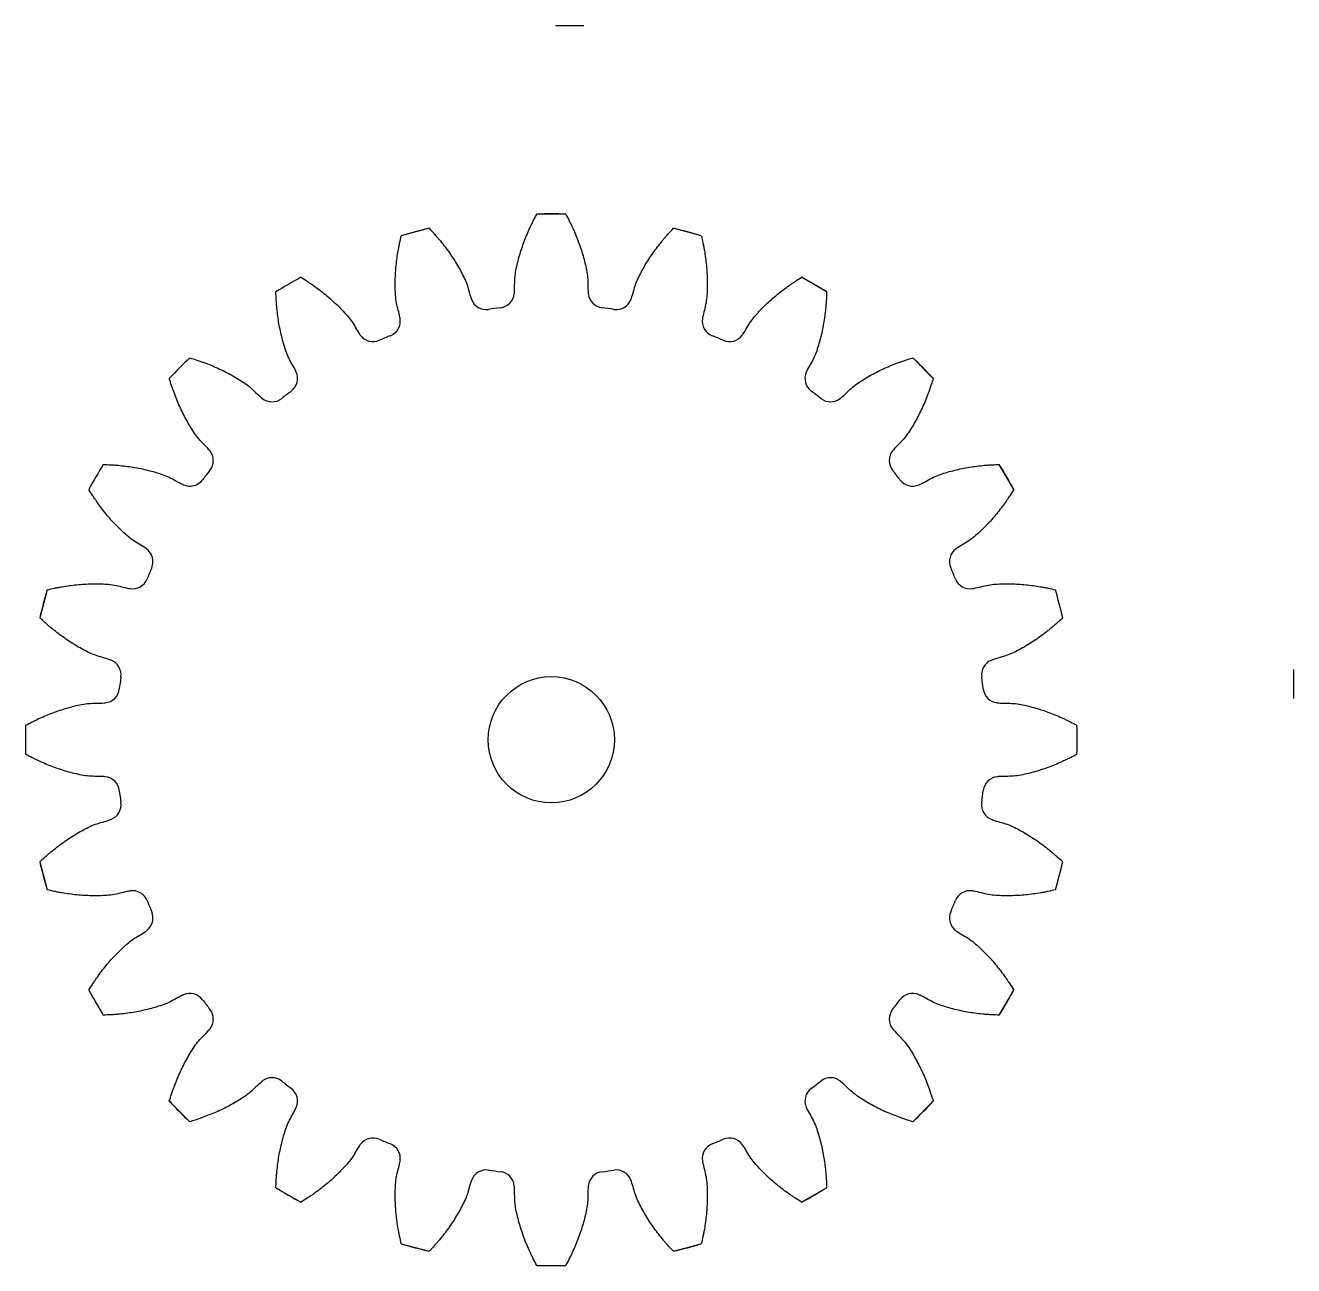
# Model space of a CAD drawing. Header units: inches. Extents: x 0.9 to 97.5, y -1.2 to 16.7.
# Drawn here: x 4.814 to 7.427, y 2.618 to 5.173 of the extents above; entities that cross this region are included whole.
import ezdxf

# ---------------------------------------------------------------- set-up
doc = ezdxf.new("R2010")
doc.units = ezdxf.units.IN
doc.header["$MEASUREMENT"] = 0

msp = doc.modelspace()

# ---------------------------------------------------------------- linework, layer by layer
at = {"color": 7, "linetype": 'Continuous'}
for p, q in [((5.9275, 4.784), (5.8679, 4.784)), ((5.6462, 4.7548), (5.5886, 4.7394)), ((6.2067, 4.7394), (6.1492, 4.7548)), ((6.4649, 4.624), (6.4133, 4.6538)), ((6.6845, 4.4457), (6.6423, 4.4879)), ((6.8504, 4.2167), (6.8206, 4.2683)), ((4.8594, 4.0101), (4.8439, 3.9525)), ((4.8147, 3.7309), (4.8147, 3.6712)), ((4.8439, 3.4496), (4.8594, 3.392)), ((4.9449, 3.1854), (4.9747, 3.1338)), ((6.8206, 3.1338), (6.8504, 3.1854)), ((5.1108, 2.9564), (5.153, 2.9142)), ((6.6423, 2.9142), (6.6845, 2.9564)), ((5.3304, 2.7781), (5.382, 2.7483)), ((6.4133, 2.7483), (6.4649, 2.7781)), ((5.5886, 2.6627), (5.6462, 2.6473)), ((6.1492, 2.6473), (6.2067, 2.6627)), ((5.8679, 2.6181), (5.9275, 2.6181))]:
    msp.add_line(p, q, dxfattribs=at)
msp.add_circle((5.8977, 3.7011), 0.13)
for centre, radius, start, end in [((5.9355, 6.1725), 1, 268.3145, 271.6855), ((5.8977, 3.7011), 1.0833, 88.4232, 91.5768), ((5.8977, 3.7011), 1.0833, 103.4232, 106.5768), ((5.8977, 3.7011), 1.0833, 73.4232, 76.5768), ((5.8977, 3.7011), 1.0833, 118.4232, 121.5768), ((5.8977, 3.7011), 1.0833, 58.4232, 61.5768), ((5.7638, 4.6199), 0.0325, 200.8343, 278.2887), ((5.7892, 4.6232), 0.0325, 276.7113, 354.1657), ((6.0062, 4.6232), 0.0325, 185.8343, 263.2887), ((6.0315, 4.6199), 0.0325, 261.7113, 339.1657), ((5.8977, 3.7011), 0.896, 96.7113, 98.2887), ((5.8977, 3.7011), 0.896, 81.7113, 83.2887), ((5.5542, 4.5637), 0.0325, 291.7113, 9.1657), ((6.2412, 4.5637), 0.0325, 170.8343, 248.2887), ((5.5306, 4.5539), 0.0325, 215.8343, 293.2887), ((5.8977, 3.7011), 0.896, 111.7113, 113.2887), ((5.8977, 3.7011), 0.896, 66.7113, 68.2887), ((6.2648, 4.5539), 0.0325, 246.7113, 324.1657), ((5.8977, 3.7011), 1.0833, 133.4232, 136.5768), ((5.8977, 3.7011), 1.0833, 43.4232, 46.5768), ((5.3426, 4.4454), 0.0325, 306.7113, 24.1657), ((6.4527, 4.4454), 0.0325, 155.8343, 233.2887), ((5.8977, 3.7011), 0.896, 126.7113, 128.2887), ((5.8977, 3.7011), 0.896, 51.7113, 53.2887), ((5.3223, 4.4298), 0.0325, 230.8343, 308.2887), ((6.473, 4.4298), 0.0325, 231.7113, 309.1657), ((5.1689, 4.2764), 0.0325, 321.7113, 39.1657), ((6.6264, 4.2764), 0.0325, 140.8343, 218.2887), ((5.8977, 3.7011), 1.0833, 148.4232, 151.5768), ((5.8977, 3.7011), 1.0833, 28.4232, 31.5768), ((5.1533, 4.2561), 0.0325, 245.8343, 323.2887), ((5.8977, 3.7011), 0.896, 141.7113, 143.2887), ((5.8977, 3.7011), 0.896, 36.7113, 38.2887), ((6.642, 4.2561), 0.0325, 216.7113, 294.1657), ((5.0448, 4.0681), 0.0325, 336.7113, 54.1657), ((6.7505, 4.0681), 0.0325, 125.8343, 203.2887), ((5.8977, 3.7011), 0.896, 156.7113, 158.2887), ((5.8977, 3.7011), 0.896, 21.7113, 23.2887), ((5.035, 4.0445), 0.0325, 260.8343, 338.2887), ((6.7603, 4.0445), 0.0325, 201.7113, 279.1657), ((5.8977, 3.7011), 1.0833, 163.4232, 166.5768), ((5.8977, 3.7011), 1.0833, 13.4232, 16.5768), ((4.9789, 3.8349), 0.0325, 351.7113, 69.1657), ((6.8165, 3.8349), 0.0325, 110.8343, 188.2887), ((8.5098, 3.8159), 1.0833, 178.4232, 181.5768), ((5.8977, 3.7011), 0.896, 171.7113, 173.2887), ((5.8977, 3.7011), 0.896, 6.7113, 8.2887), ((4.9755, 3.8096), 0.0325, 275.8343, 353.2887), ((6.8198, 3.8096), 0.0325, 186.7113, 264.1657), ((5.8977, 3.7011), 1.0833, 178.4232, 181.5768), ((5.8977, 3.7011), 1.0833, 358.4232, 1.5768), ((4.9755, 3.5925), 0.0325, 6.7113, 84.1657), ((6.8198, 3.5925), 0.0325, 95.8343, 173.2887), ((5.8977, 3.7011), 0.896, 186.7113, 188.2887), ((5.8977, 3.7011), 0.896, 351.7113, 353.2887), ((4.9789, 3.5672), 0.0325, 290.8343, 8.2887), ((6.8165, 3.5672), 0.0325, 171.7113, 249.1657), ((5.8977, 3.7011), 1.0833, 193.4232, 196.5768), ((5.8977, 3.7011), 1.0833, 343.4232, 346.5768), ((5.035, 3.3576), 0.0325, 21.7113, 99.1657), ((6.7603, 3.3576), 0.0325, 80.8343, 158.2887), ((5.0448, 3.334), 0.0325, 305.8343, 23.2887), ((5.8977, 3.7011), 0.896, 201.7113, 203.2887), ((6.7505, 3.334), 0.0325, 156.7113, 234.1657), ((5.8977, 3.7011), 0.896, 336.7113, 338.2887), ((5.8977, 3.7011), 1.0833, 208.4232, 211.5768), ((5.1533, 3.146), 0.0325, 36.7113, 114.1657), ((5.8977, 3.7011), 0.896, 216.7113, 218.2887), ((5.8977, 3.7011), 0.896, 321.7113, 323.2887), ((6.642, 3.146), 0.0325, 65.8343, 143.2887), ((5.8977, 3.7011), 1.0833, 328.4232, 331.5768), ((5.1689, 3.1257), 0.0325, 320.8343, 38.2887), ((6.6264, 3.1257), 0.0325, 141.7113, 219.1657), ((5.3223, 2.9723), 0.0325, 51.7113, 129.1657), ((6.473, 2.9723), 0.0325, 50.8343, 128.2887), ((5.8977, 3.7011), 0.896, 231.7113, 233.2887), ((5.3426, 2.9567), 0.0325, 335.8343, 53.2887), ((6.4527, 2.9567), 0.0325, 126.7113, 204.1657), ((5.8977, 3.7011), 0.896, 306.7113, 308.2887), ((5.8977, 3.7011), 1.0833, 223.4232, 226.5768), ((5.8977, 3.7011), 1.0833, 313.4232, 316.5768), ((5.5306, 2.8482), 0.0325, 66.7113, 144.1657), ((5.8977, 3.7011), 0.896, 246.7113, 248.2887), ((5.8977, 3.7011), 0.896, 291.7113, 293.2887), ((6.2648, 2.8482), 0.0325, 35.8343, 113.2887), ((5.5542, 2.8384), 0.0325, 350.8343, 68.2887), ((6.2412, 2.8384), 0.0325, 111.7113, 189.1657), ((5.7638, 2.7823), 0.0325, 81.7113, 159.1657), ((5.8977, 3.7011), 0.896, 261.7113, 263.2887), ((5.7892, 2.7789), 0.0325, 5.8343, 83.2887), ((6.0062, 2.7789), 0.0325, 96.7113, 174.1657), ((5.8977, 3.7011), 0.896, 276.7113, 278.2887), ((6.0315, 2.7823), 0.0325, 20.8343, 98.2887), ((5.8977, 3.7011), 1.0833, 238.4232, 241.5768), ((5.8977, 3.7011), 1.0833, 298.4232, 301.5768), ((5.8977, 3.7011), 1.0833, 253.4232, 256.5768), ((5.8977, 3.7011), 1.0833, 283.4232, 286.5768), ((5.8977, 3.7011), 1.0833, 268.4232, 271.5768)]:
    msp.add_arc(centre, radius, start, end, dxfattribs=at)
for points, start_tangent, end_tangent in [([(5.8571, 4.7628), (5.8607, 4.7703), (5.8679, 4.784)], (0.005162, 0.010719), (0.005625, 0.010483)), ([(5.9275, 4.784), (5.9346, 4.7703), (5.9383, 4.7628)], (0.005625, -0.010483), (0.005162, -0.010719)), ([(5.6462, 4.7548), (5.6566, 4.7434), (5.6621, 4.7371)], (0.008146, -0.00867), (0.00776, -0.009018)), ([(5.8215, 4.6199), (5.8217, 4.6223), (5.8222, 4.6377), (5.8228, 4.6532), (5.8249, 4.6685), (5.8283, 4.6836), (5.8322, 4.6985), (5.8368, 4.7133), (5.842, 4.7278), (5.8477, 4.7422), (5.854, 4.7563), (5.8571, 4.7628)], (0.007554, 0.07393), (0.03225, 0.066972)), ([(5.9383, 4.7628), (5.9413, 4.7563), (5.9476, 4.7422), (5.9533, 4.7278), (5.9585, 4.7133), (5.9631, 4.6985), (5.9671, 4.6836), (5.9704, 4.6685), (5.9726, 4.6532), (5.9731, 4.6377), (5.9736, 4.6223), (5.9738, 4.6199)], (0.03225, -0.066972), (0.007554, -0.07393)), ([(6.1332, 4.7371), (6.1387, 4.7434), (6.1492, 4.7548)], (0.00776, 0.009018), (0.008146, 0.00867)), ([(5.5837, 4.7161), (5.5853, 4.7243), (5.5886, 4.7394)], (0.002211, 0.011689), (0.00272, 0.011581)), ([(5.6621, 4.7371), (5.6667, 4.7317), (5.6764, 4.7196), (5.6857, 4.7073), (5.6945, 4.6945), (5.7027, 4.6815), (5.7104, 4.668), (5.7175, 4.6543), (5.7236, 4.6401), (5.7281, 4.6253), (5.7326, 4.6105), (5.7334, 4.6083)], (0.048484, -0.056343), (0.026431, -0.069455)), ([(6.0619, 4.6083), (6.0627, 4.6105), (6.0672, 4.6253), (6.0718, 4.6401), (6.0778, 4.6543), (6.0849, 4.668), (6.0926, 4.6815), (6.1009, 4.6945), (6.1096, 4.7073), (6.1189, 4.7196), (6.1286, 4.7317), (6.1332, 4.7371)], (0.026431, 0.069455), (0.048484, 0.056343)), ([(6.2067, 4.7394), (6.2101, 4.7243), (6.2117, 4.7161)], (0.00272, -0.011581), (0.002211, -0.011689)), ([(5.5863, 4.5689), (5.5859, 4.5712), (5.5824, 4.5863), (5.5789, 4.6013), (5.577, 4.6167), (5.5763, 4.6321), (5.5763, 4.6476), (5.5769, 4.663), (5.5781, 4.6784), (5.58, 4.6938), (5.5824, 4.7091), (5.5837, 4.7161)], (-0.011838, 0.073366), (0.013817, 0.073036)), ([(6.2117, 4.7161), (6.213, 4.7091), (6.2154, 4.6938), (6.2172, 4.6784), (6.2184, 4.663), (6.219, 4.6476), (6.219, 4.6321), (6.2183, 4.6167), (6.2164, 4.6013), (6.213, 4.5863), (6.2095, 4.5712), (6.2091, 4.5689)], (0.013817, -0.073036), (-0.011838, -0.073366)), ([(5.382, 4.6538), (5.3951, 4.6455), (5.402, 4.6408)], (0.010112, -0.006266), (0.009829, -0.006702)), ([(6.3934, 4.6408), (6.4003, 4.6455), (6.4133, 4.6538)], (0.009829, 0.006702), (0.010112, 0.006266)), ([(5.402, 4.6408), (5.4078, 4.6368), (5.4203, 4.6277), (5.4325, 4.6181), (5.4443, 4.6081), (5.4556, 4.5976), (5.4665, 4.5866), (5.477, 4.5752), (5.4865, 4.5631), (5.4947, 4.5499), (5.5028, 4.5368), (5.5042, 4.5349)], (0.061415, -0.041874), (0.043507, -0.060248)), ([(6.2911, 4.5349), (6.2925, 4.5368), (6.3007, 4.5499), (6.3089, 4.5631), (6.3184, 4.5752), (6.3288, 4.5866), (6.3397, 4.5976), (6.3511, 4.6081), (6.3629, 4.6181), (6.375, 4.6277), (6.3875, 4.6368), (6.3934, 4.6408)], (0.043507, 0.060248), (0.061415, 0.041874)), ([(5.3316, 4.6002), (5.3311, 4.6085), (5.3304, 4.624)], (-0.000889, 0.011863), (-0.00037, 0.011891)), ([(5.3723, 4.4587), (5.3713, 4.4609), (5.364, 4.4745), (5.3568, 4.4882), (5.351, 4.5025), (5.3463, 4.5172), (5.3423, 4.5322), (5.3389, 4.5472), (5.3361, 4.5624), (5.3339, 4.5777), (5.3322, 4.5931), (5.3316, 4.6002)], (-0.030423, 0.067802), (-0.005557, 0.074124)), ([(6.4637, 4.6002), (6.4631, 4.5931), (6.4615, 4.5777), (6.4593, 4.5624), (6.4565, 4.5472), (6.4531, 4.5322), (6.449, 4.5172), (6.4444, 4.5025), (6.4386, 4.4882), (6.4313, 4.4745), (6.4241, 4.4609), (6.4231, 4.4587)], (-0.005557, -0.074124), (-0.030423, -0.067802)), ([(6.4649, 4.624), (6.4643, 4.6085), (6.4637, 4.6002)], (-0.00037, -0.011891), (-0.000889, -0.011863)), ([(5.153, 4.4879), (5.1677, 4.4832), (5.1756, 4.4805)], (0.01139, -0.003435), (0.011229, -0.00393)), ([(5.1756, 4.4805), (5.1823, 4.4781), (5.1968, 4.4726), (5.211, 4.4665), (5.2249, 4.4598), (5.2386, 4.4526), (5.252, 4.4449), (5.265, 4.4366), (5.2774, 4.4273), (5.2887, 4.4167), (5.3, 4.4062), (5.3018, 4.4046)], (0.07016, -0.024552), (0.057618, -0.046935)), ([(6.4935, 4.4046), (6.4954, 4.4062), (6.5067, 4.4167), (6.518, 4.4273), (6.5303, 4.4366), (6.5433, 4.4449), (6.5567, 4.4526), (6.5704, 4.4598), (6.5844, 4.4665), (6.5986, 4.4726), (6.613, 4.4781), (6.6197, 4.4805)], (0.057618, 0.046935), (0.07016, 0.024552)), ([(6.6197, 4.4805), (6.6276, 4.4832), (6.6423, 4.4879)], (0.011229, 0.00393), (0.01139, 0.003435)), ([(5.1182, 4.4231), (5.1155, 4.431), (5.1108, 4.4457)], (-0.00393, 0.011229), (-0.003435, 0.01139)), ([(6.6845, 4.4457), (6.6798, 4.431), (6.6771, 4.4231)], (-0.003435, -0.01139), (-0.00393, -0.011229)), ([(5.1941, 4.2969), (5.1926, 4.2987), (5.182, 4.31), (5.1715, 4.3213), (5.1622, 4.3337), (5.1539, 4.3467), (5.1461, 4.3601), (5.1389, 4.3738), (5.1323, 4.3877), (5.1262, 4.4019), (5.1206, 4.4164), (5.1182, 4.4231)], (-0.046935, 0.057618), (-0.024552, 0.07016)), ([(6.6771, 4.4231), (6.6747, 4.4164), (6.6692, 4.4019), (6.6631, 4.3877), (6.6564, 4.3738), (6.6492, 4.3601), (6.6415, 4.3467), (6.6332, 4.3337), (6.6239, 4.3213), (6.6133, 4.31), (6.6028, 4.2987), (6.6013, 4.2969)], (-0.024552, -0.07016), (-0.046935, -0.057618)), ([(4.9747, 4.2683), (4.9902, 4.2676), (4.9985, 4.2671)], (0.011891, -0.00037), (0.011863, -0.000889)), ([(4.9985, 4.2671), (5.0056, 4.2665), (5.021, 4.2649), (5.0363, 4.2627), (5.0515, 4.2599), (5.0666, 4.2564), (5.0815, 4.2524), (5.0962, 4.2478), (5.1106, 4.242), (5.1242, 4.2347), (5.1379, 4.2274), (5.14, 4.2264)], (0.074124, -0.005557), (0.067802, -0.030423)), ([(6.6553, 4.2264), (6.6575, 4.2274), (6.6711, 4.2347), (6.6848, 4.242), (6.6991, 4.2478), (6.7138, 4.2524), (6.7288, 4.2564), (6.7439, 4.2599), (6.7591, 4.2627), (6.7744, 4.2649), (6.7897, 4.2665), (6.7968, 4.2671)], (0.067802, 0.030423), (0.074124, 0.005557)), ([(6.7968, 4.2671), (6.8052, 4.2676), (6.8206, 4.2683)], (0.011863, 0.000889), (0.011891, 0.00037)), ([(4.9579, 4.1967), (4.9532, 4.2037), (4.9449, 4.2167)], (-0.006702, 0.009829), (-0.006266, 0.010112)), ([(6.8504, 4.2167), (6.8421, 4.2037), (6.8375, 4.1967)], (-0.006266, -0.010112), (-0.006702, -0.009829)), ([(5.0638, 4.0945), (5.0619, 4.0959), (5.0488, 4.1041), (5.0357, 4.1122), (5.0235, 4.1218), (5.0121, 4.1322), (5.0011, 4.1431), (4.9906, 4.1545), (4.9806, 4.1662), (4.971, 4.1784), (4.9619, 4.1909), (4.9579, 4.1967)], (-0.060248, 0.043507), (-0.041874, 0.061415)), ([(6.8375, 4.1967), (6.8334, 4.1909), (6.8243, 4.1784), (6.8147, 4.1662), (6.8047, 4.1545), (6.7942, 4.1431), (6.7832, 4.1322), (6.7718, 4.1218), (6.7597, 4.1122), (6.7466, 4.1041), (6.7334, 4.0959), (6.7315, 4.0945)], (-0.041874, -0.061415), (-0.060248, -0.043507)), ([(4.8594, 4.0101), (4.8745, 4.0135), (4.8826, 4.0151)], (0.011581, 0.00272), (0.011689, 0.002211)), ([(4.8826, 4.0151), (4.8897, 4.0163), (4.9049, 4.0187), (4.9203, 4.0206), (4.9357, 4.0218), (4.9511, 4.0224), (4.9666, 4.0224), (4.982, 4.0217), (4.9974, 4.0198), (5.0124, 4.0163), (5.0275, 4.0129), (5.0299, 4.0124)], (0.073036, 0.013817), (0.073366, -0.011838)), ([(6.7655, 4.0124), (6.7678, 4.0129), (6.7829, 4.0163), (6.798, 4.0198), (6.8133, 4.0217), (6.8287, 4.0224), (6.8442, 4.0224), (6.8597, 4.0218), (6.8751, 4.0206), (6.8904, 4.0187), (6.9057, 4.0163), (6.9127, 4.0151)], (0.073366, 0.011838), (0.073036, -0.013817)), ([(6.9127, 4.0151), (6.9209, 4.0135), (6.936, 4.0101)], (0.011689, -0.002211), (0.011581, -0.00272)), ([(4.8616, 3.9366), (4.8553, 3.9421), (4.8439, 3.9525)], (-0.009018, 0.00776), (-0.00867, 0.008146)), ([(6.9514, 3.9525), (6.94, 3.9421), (6.9337, 3.9366)], (-0.00867, -0.008146), (-0.009018, -0.00776)), ([(4.9904, 3.8653), (4.9882, 3.8661), (4.9734, 3.8706), (4.9586, 3.8751), (4.9444, 3.8812), (4.9307, 3.8883), (4.9173, 3.896), (4.9042, 3.9043), (4.8915, 3.913), (4.8791, 3.9223), (4.8671, 3.932), (4.8616, 3.9366)], (-0.069455, 0.026431), (-0.056343, 0.048484)), ([(6.9337, 3.9366), (6.9283, 3.932), (6.9163, 3.9223), (6.9039, 3.913), (6.8911, 3.9043), (6.8781, 3.896), (6.8647, 3.8883), (6.8509, 3.8812), (6.8367, 3.8751), (6.8219, 3.8706), (6.8072, 3.8661), (6.8049, 3.8653)], (-0.056343, -0.048484), (-0.069455, -0.026431)), ([(4.8359, 3.7417), (4.8424, 3.7447), (4.8565, 3.751), (4.8709, 3.7567), (4.8855, 3.7619), (4.9002, 3.7665), (4.9152, 3.7705), (4.9303, 3.7738), (4.9456, 3.7759), (4.961, 3.7765), (4.9765, 3.777), (4.9788, 3.7772)], (0.066972, 0.03225), (0.07393, 0.007554)), ([(6.8165, 3.7772), (6.8189, 3.777), (6.8343, 3.7765), (6.8498, 3.7759), (6.8651, 3.7738), (6.8802, 3.7705), (6.8951, 3.7665), (6.9099, 3.7619), (6.9245, 3.7567), (6.9388, 3.751), (6.9529, 3.7447), (6.9594, 3.7417)], (0.07393, -0.007554), (0.066972, -0.03225)), ([(4.8147, 3.7309), (4.8285, 3.738), (4.8359, 3.7417)], (0.010483, 0.005625), (0.010719, 0.005162)), ([(6.9594, 3.7417), (6.9669, 3.738), (6.9806, 3.7309)], (0.010719, -0.005162), (0.010483, -0.005625)), ([(4.8359, 3.6604), (4.8285, 3.6641), (4.8147, 3.6712)], (-0.010719, 0.005162), (-0.010483, 0.005625)), ([(4.9788, 3.6249), (4.9765, 3.6251), (4.961, 3.6256), (4.9456, 3.6262), (4.9303, 3.6283), (4.9152, 3.6317), (4.9002, 3.6356), (4.8855, 3.6402), (4.8709, 3.6454), (4.8565, 3.6511), (4.8424, 3.6574), (4.8359, 3.6604)], (-0.07393, 0.007554), (-0.066972, 0.03225)), ([(6.9594, 3.6604), (6.9529, 3.6574), (6.9388, 3.6511), (6.9245, 3.6454), (6.9099, 3.6402), (6.8951, 3.6356), (6.8802, 3.6317), (6.8651, 3.6283), (6.8498, 3.6262), (6.8343, 3.6256), (6.8189, 3.6251), (6.8165, 3.6249)], (-0.066972, -0.03225), (-0.07393, -0.007554)), ([(6.9806, 3.6712), (6.9669, 3.6641), (6.9594, 3.6604)], (-0.010483, -0.005625), (-0.010719, -0.005162)), ([(4.8616, 3.4655), (4.8671, 3.4701), (4.8791, 3.4798), (4.8915, 3.4891), (4.9042, 3.4978), (4.9173, 3.5061), (4.9307, 3.5138), (4.9444, 3.5209), (4.9586, 3.527), (4.9734, 3.5315), (4.9882, 3.536), (4.9904, 3.5368)], (0.056343, 0.048484), (0.069455, 0.026431)), ([(6.8049, 3.5368), (6.8072, 3.536), (6.8219, 3.5315), (6.8367, 3.527), (6.8509, 3.5209), (6.8647, 3.5138), (6.8781, 3.5061), (6.8911, 3.4978), (6.9039, 3.4891), (6.9163, 3.4798), (6.9283, 3.4701), (6.9337, 3.4655)], (0.069455, -0.026431), (0.056343, -0.048484)), ([(4.8439, 3.4496), (4.8553, 3.46), (4.8616, 3.4655)], (0.00867, 0.008146), (0.009018, 0.00776)), ([(6.9337, 3.4655), (6.94, 3.46), (6.9514, 3.4496)], (0.009018, -0.00776), (0.00867, -0.008146)), ([(4.8826, 3.387), (4.8745, 3.3886), (4.8594, 3.392)], (-0.011689, 0.002211), (-0.011581, 0.00272)), ([(5.0299, 3.3897), (5.0275, 3.3893), (5.0124, 3.3858), (4.9974, 3.3823), (4.982, 3.3804), (4.9666, 3.3797), (4.9511, 3.3797), (4.9357, 3.3803), (4.9203, 3.3815), (4.9049, 3.3834), (4.8897, 3.3858), (4.8826, 3.387)], (-0.073366, -0.011838), (-0.073036, 0.013817)), ([(6.9127, 3.387), (6.9057, 3.3858), (6.8904, 3.3834), (6.8751, 3.3815), (6.8597, 3.3803), (6.8442, 3.3797), (6.8287, 3.3797), (6.8133, 3.3804), (6.798, 3.3823), (6.7829, 3.3858), (6.7678, 3.3893), (6.7655, 3.3897)], (-0.073036, -0.013817), (-0.073366, 0.011838)), ([(6.936, 3.392), (6.9209, 3.3886), (6.9127, 3.387)], (-0.011581, -0.00272), (-0.011689, -0.002211)), ([(4.9579, 3.2054), (4.9619, 3.2112), (4.971, 3.2237), (4.9806, 3.2359), (4.9906, 3.2476), (5.0011, 3.259), (5.0121, 3.2699), (5.0235, 3.2803), (5.0357, 3.2899), (5.0488, 3.298), (5.0619, 3.3062), (5.0638, 3.3076)], (0.041874, 0.061415), (0.060248, 0.043507)), ([(6.7315, 3.3076), (6.7334, 3.3062), (6.7466, 3.298), (6.7597, 3.2899), (6.7718, 3.2803), (6.7832, 3.2699), (6.7942, 3.259), (6.8047, 3.2476), (6.8147, 3.2359), (6.8243, 3.2237), (6.8334, 3.2112), (6.8375, 3.2054)], (0.060248, -0.043507), (0.041874, -0.061415)), ([(4.9449, 3.1854), (4.9532, 3.1984), (4.9579, 3.2054)], (0.006266, 0.010112), (0.006702, 0.009829)), ([(6.8375, 3.2054), (6.8421, 3.1984), (6.8504, 3.1854)], (0.006702, -0.009829), (0.006266, -0.010112)), ([(5.14, 3.1757), (5.1379, 3.1747), (5.1242, 3.1674), (5.1106, 3.1601), (5.0962, 3.1544), (5.0815, 3.1497), (5.0666, 3.1457), (5.0515, 3.1423), (5.0363, 3.1394), (5.021, 3.1372), (5.0056, 3.1356), (4.9985, 3.135)], (-0.067802, -0.030423), (-0.074124, -0.005557)), ([(6.7968, 3.135), (6.7897, 3.1356), (6.7744, 3.1372), (6.7591, 3.1394), (6.7439, 3.1423), (6.7288, 3.1457), (6.7138, 3.1497), (6.6991, 3.1544), (6.6848, 3.1601), (6.6711, 3.1674), (6.6575, 3.1747), (6.6553, 3.1757)], (-0.074124, 0.005557), (-0.067802, 0.030423)), ([(4.9985, 3.135), (4.9902, 3.1345), (4.9747, 3.1338)], (-0.011863, -0.000889), (-0.011891, -0.00037)), ([(6.8206, 3.1338), (6.8052, 3.1345), (6.7968, 3.135)], (-0.011891, 0.00037), (-0.011863, 0.000889)), ([(5.1182, 2.979), (5.1206, 2.9857), (5.1262, 3.0002), (5.1323, 3.0144), (5.1389, 3.0283), (5.1461, 3.042), (5.1539, 3.0554), (5.1622, 3.0684), (5.1715, 3.0808), (5.182, 3.0921), (5.1926, 3.1034), (5.1941, 3.1052)], (0.024552, 0.07016), (0.046935, 0.057618)), ([(6.6013, 3.1052), (6.6028, 3.1034), (6.6133, 3.0921), (6.6239, 3.0808), (6.6332, 3.0684), (6.6415, 3.0554), (6.6492, 3.042), (6.6564, 3.0283), (6.6631, 3.0144), (6.6692, 3.0002), (6.6747, 2.9857), (6.6771, 2.979)], (0.046935, -0.057618), (0.024552, -0.07016)), ([(5.1108, 2.9564), (5.1155, 2.9711), (5.1182, 2.979)], (0.003435, 0.01139), (0.00393, 0.011229)), ([(5.3018, 2.9975), (5.3, 2.9959), (5.2887, 2.9854), (5.2774, 2.9749), (5.265, 2.9656), (5.252, 2.9572), (5.2386, 2.9495), (5.2249, 2.9423), (5.211, 2.9356), (5.1968, 2.9295), (5.1823, 2.924), (5.1756, 2.9216)], (-0.057618, -0.046935), (-0.07016, -0.024552)), ([(6.6197, 2.9216), (6.613, 2.924), (6.5986, 2.9295), (6.5844, 2.9356), (6.5704, 2.9423), (6.5567, 2.9495), (6.5433, 2.9572), (6.5303, 2.9656), (6.518, 2.9749), (6.5067, 2.9854), (6.4954, 2.9959), (6.4935, 2.9975)], (-0.07016, 0.024552), (-0.057618, 0.046935)), ([(6.6771, 2.979), (6.6798, 2.9711), (6.6845, 2.9564)], (0.00393, -0.011229), (0.003435, -0.01139)), ([(5.3316, 2.8019), (5.3322, 2.809), (5.3339, 2.8244), (5.3361, 2.8397), (5.3389, 2.8549), (5.3423, 2.8699), (5.3463, 2.8849), (5.351, 2.8996), (5.3568, 2.914), (5.364, 2.9276), (5.3713, 2.9412), (5.3723, 2.9434)], (0.005557, 0.074124), (0.030423, 0.067802)), ([(6.4231, 2.9434), (6.4241, 2.9412), (6.4313, 2.9276), (6.4386, 2.914), (6.4444, 2.8996), (6.449, 2.8849), (6.4531, 2.8699), (6.4565, 2.8549), (6.4593, 2.8397), (6.4615, 2.8244), (6.4631, 2.809), (6.4637, 2.8019)], (0.030423, -0.067802), (0.005557, -0.074124)), ([(5.1756, 2.9216), (5.1677, 2.9189), (5.153, 2.9142)], (-0.011229, -0.00393), (-0.01139, -0.003435)), ([(6.6423, 2.9142), (6.6276, 2.9189), (6.6197, 2.9216)], (-0.01139, 0.003435), (-0.011229, 0.00393)), ([(5.5042, 2.8672), (5.5028, 2.8653), (5.4947, 2.8522), (5.4865, 2.8391), (5.477, 2.8269), (5.4665, 2.8155), (5.4556, 2.8045), (5.4443, 2.794), (5.4325, 2.784), (5.4203, 2.7744), (5.4078, 2.7653), (5.402, 2.7613)], (-0.043507, -0.060248), (-0.061415, -0.041874)), ([(6.3934, 2.7613), (6.3875, 2.7653), (6.375, 2.7744), (6.3629, 2.784), (6.3511, 2.794), (6.3397, 2.8045), (6.3288, 2.8155), (6.3184, 2.8269), (6.3089, 2.8391), (6.3007, 2.8522), (6.2925, 2.8653), (6.2911, 2.8672)], (-0.061415, 0.041874), (-0.043507, 0.060248)), ([(5.5837, 2.686), (5.5824, 2.693), (5.58, 2.7083), (5.5781, 2.7237), (5.5769, 2.7391), (5.5763, 2.7545), (5.5763, 2.77), (5.577, 2.7854), (5.5789, 2.8008), (5.5824, 2.8158), (5.5859, 2.8309), (5.5863, 2.8332)], (-0.013817, 0.073036), (0.011838, 0.073366)), ([(6.2091, 2.8332), (6.2095, 2.8309), (6.213, 2.8158), (6.2164, 2.8008), (6.2183, 2.7854), (6.219, 2.77), (6.219, 2.7545), (6.2184, 2.7391), (6.2172, 2.7237), (6.2154, 2.7083), (6.213, 2.693), (6.2117, 2.686)], (0.011838, -0.073366), (-0.013817, -0.073036)), ([(5.3304, 2.7781), (5.3311, 2.7936), (5.3316, 2.8019)], (0.00037, 0.011891), (0.000889, 0.011863)), ([(6.4637, 2.8019), (6.4643, 2.7936), (6.4649, 2.7781)], (0.000889, -0.011863), (0.00037, -0.011891)), ([(5.7334, 2.7938), (5.7326, 2.7916), (5.7281, 2.7768), (5.7236, 2.762), (5.7175, 2.7478), (5.7104, 2.7341), (5.7027, 2.7207), (5.6945, 2.7076), (5.6857, 2.6948), (5.6764, 2.6825), (5.6667, 2.6704), (5.6621, 2.665)], (-0.026431, -0.069455), (-0.048484, -0.056343)), ([(5.8571, 2.6393), (5.854, 2.6458), (5.8477, 2.6599), (5.842, 2.6743), (5.8368, 2.6888), (5.8322, 2.7036), (5.8283, 2.7185), (5.8249, 2.7336), (5.8228, 2.7489), (5.8222, 2.7644), (5.8217, 2.7798), (5.8215, 2.7822)], (-0.03225, 0.066972), (-0.007554, 0.07393)), ([(5.9738, 2.7822), (5.9736, 2.7798), (5.9731, 2.7644), (5.9726, 2.7489), (5.9704, 2.7336), (5.9671, 2.7185), (5.9631, 2.7036), (5.9585, 2.6888), (5.9533, 2.6743), (5.9476, 2.6599), (5.9413, 2.6458), (5.9383, 2.6393)], (-0.007554, -0.07393), (-0.03225, -0.066972)), ([(6.1332, 2.665), (6.1286, 2.6704), (6.1189, 2.6825), (6.1096, 2.6948), (6.1009, 2.7076), (6.0926, 2.7207), (6.0849, 2.7341), (6.0778, 2.7478), (6.0718, 2.762), (6.0672, 2.7768), (6.0627, 2.7916), (6.0619, 2.7938)], (-0.048484, 0.056343), (-0.026431, 0.069455)), ([(5.402, 2.7613), (5.3951, 2.7566), (5.382, 2.7483)], (-0.009829, -0.006702), (-0.010112, -0.006266)), ([(6.4133, 2.7483), (6.4003, 2.7566), (6.3934, 2.7613)], (-0.010112, 0.006266), (-0.009829, 0.006702)), ([(5.5886, 2.6627), (5.5853, 2.6778), (5.5837, 2.686)], (-0.00272, 0.011581), (-0.002211, 0.011689)), ([(5.6621, 2.665), (5.6566, 2.6587), (5.6462, 2.6473)], (-0.00776, -0.009018), (-0.008146, -0.00867)), ([(6.1492, 2.6473), (6.1387, 2.6587), (6.1332, 2.665)], (-0.008146, 0.00867), (-0.00776, 0.009018)), ([(6.2117, 2.686), (6.2101, 2.6778), (6.2067, 2.6627)], (-0.002211, -0.011689), (-0.00272, -0.011581)), ([(5.8679, 2.6181), (5.8607, 2.6319), (5.8571, 2.6393)], (-0.005625, 0.010483), (-0.005162, 0.010719)), ([(5.9383, 2.6393), (5.9346, 2.6319), (5.9275, 2.6181)], (-0.005162, -0.010719), (-0.005625, -0.010483))]:
    msp.add_spline(points, degree=3, dxfattribs=dict(at, start_tangent=start_tangent, end_tangent=end_tangent))

doc.saveas('drawing.dxf')
